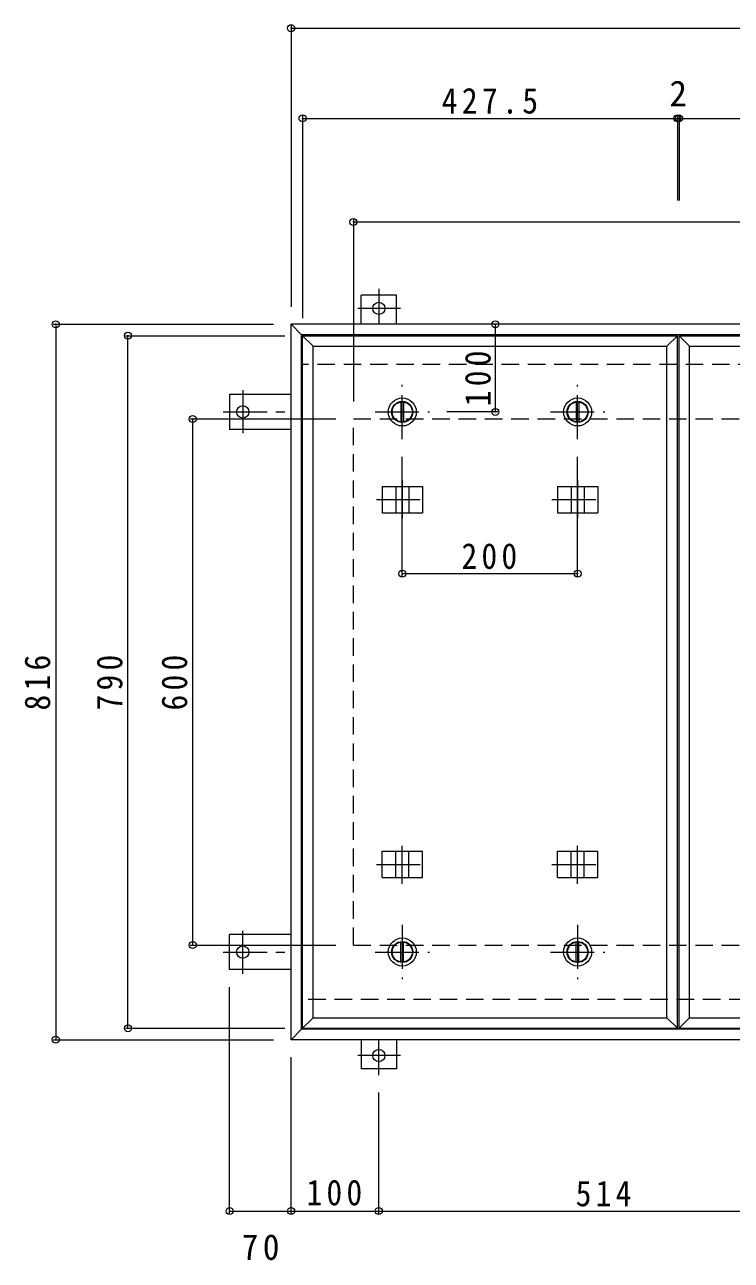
# Model space of a CAD drawing. Units: millimetres at full size, sheet at 1:10; some dimension numbers follow another scale. Extents: x -2636 to 2766, y -1962 to 1857.
# Drawn here: x -2636 to -1830, y -179 to 1231 of the extents above; entities that cross this region are included whole.
import ezdxf
from ezdxf.enums import TextEntityAlignment as Align

# ---------------------------------------------------------------- set-up
doc = ezdxf.new("R2010")
doc.units = ezdxf.units.MM
doc.header["$LTSCALE"] = 10
doc.header["$PDMODE"] = 32
doc.header["$PDSIZE"] = 8
doc.linetypes.add('CHAIN1', pattern=[8, 5, -1, 1, -1])
doc.linetypes.add('DASHED2', pattern=[3, 2, -1])
for name, color, linetype, lineweight in [('0-1_躯体', 2, 'DASHED2', 9), ('0-2_仕上', 4, 'Continuous', 9), ('0-3_建具', 4, 'Continuous', 9), ('0-C', 2, 'Continuous', 9), ('0-E', 3, 'Continuous', 9), ('0-F', 7, 'Continuous', 9)]:
    doc.layers.add(name, color=color, linetype=linetype, lineweight=lineweight)
doc.styles.add('ＭＳ ゴシック', font='')
doc.styles.get('ＭＳ ゴシック').set_extended_font_data('MS Gothic')

msp = doc.modelspace()

# ---------------------------------------------------------------- linework, layer by layer
at = {"layer": '0-1_躯体'}
for p, q in [((-602.35, 842.92), (-2320.35, 842.92)), ((-2261.35, 180.92), (-2261.35, 780.92)), ((-2261.35, 780.92), (-661.35, 780.92)), ((-2261.35, 180.92), (-661.35, 180.92)), ((-1032.85, 118.92), (-2320.35, 118.92))]:
    msp.add_line(p, q, dxfattribs=at)
at = {"layer": '0-2_仕上'}
for p, q in [((-2319.35, 85.92), (-2319.35, 875.92)), ((-2319.35, 875.92), (-1891.85, 875.92)), ((-1891.85, 85.92), (-1891.85, 875.92)), ((-1889.85, 85.92), (-1889.85, 875.92)), ((-1889.85, 875.92), (-1462.35, 875.92)), ((-1903.85, 97.92), (-1903.85, 863.92))]:
    msp.add_line(p, q, dxfattribs=at)
for points in [[(-2307.35, 97.92), (-2307.35, 863.92), (-2319.35, 875.92)], [(-2307.35, 863.92), (-1903.85, 863.92), (-1891.85, 875.92)], [(-1877.85, 97.92), (-1877.85, 863.92), (-1889.85, 875.92)], [(-1877.85, 863.92), (-1474.35, 863.92), (-1462.35, 875.92)], [(-2307.35, 97.92), (-2319.35, 85.92), (-1891.85, 85.92)], [(-2307.35, 97.92), (-1903.85, 97.92), (-1891.85, 85.92)], [(-1877.85, 97.92), (-1889.85, 85.92), (-1462.35, 85.92)], [(-1877.85, 97.92), (-1474.35, 97.92), (-1462.35, 85.92)]]:
    msp.add_lwpolyline(points, dxfattribs=at)
at = {"layer": '0-3_建具', "color": 2}
for p, q in [((-2332.35, 72.92), (-2332.35, 888.92)), ((-2332.35, 888.92), (-2320.35, 876.92)), ((-590.35, 888.92), (-2332.35, 888.92)), ((-2320.35, 84.92), (-2320.35, 876.92)), ((-602.35, 876.92), (-2320.35, 876.92)), ((-2332.35, 72.92), (-2320.35, 84.92)), ((-602.35, 84.92), (-2320.35, 84.92)), ((-590.35, 72.92), (-2332.35, 72.92))]:
    msp.add_line(p, q, dxfattribs=at)
at = {"layer": '0-3_建具', "linetype": 'CHAIN1'}
for p, q in [((-2205.6, 711.04), (-2205.6, 667.8)), ((-2005.6, 711.04), (-2005.6, 667.8)), ((-2235.01, 688.92), (-2176.19, 688.92)), ((-2035.01, 688.92), (-1976.19, 688.92)), ((-2205.6, 250.81), (-2205.6, 294.04)), ((-2005.6, 250.81), (-2005.6, 294.04)), ((-2235.01, 272.92), (-2176.19, 272.92)), ((-2035.01, 272.92), (-1976.19, 272.92))]:
    msp.add_line(p, q, dxfattribs=at)
at = {"layer": '0-3_建具'}
for p, q in [((-2228.69, 703.92), (-2182.51, 703.92)), ((-2228.69, 703.92), (-2228.69, 673.92)), ((-2213.1, 703.92), (-2213.1, 673.92)), ((-2198.1, 703.92), (-2198.1, 673.92)), ((-2182.51, 703.92), (-2182.51, 673.92)), ((-2028.69, 703.92), (-1982.51, 703.92)), ((-2028.69, 703.92), (-2028.69, 673.92)), ((-2013.1, 703.92), (-2013.1, 673.92)), ((-1998.1, 703.92), (-1998.1, 673.92)), ((-1982.51, 703.92), (-1982.51, 673.92)), ((-2228.69, 673.92), (-2182.51, 673.92)), ((-2028.69, 673.92), (-1982.51, 673.92)), ((-2228.69, 287.92), (-2182.51, 287.92)), ((-2228.69, 257.92), (-2228.69, 287.92)), ((-2213.1, 257.92), (-2213.1, 287.92)), ((-2198.1, 257.92), (-2198.1, 287.92)), ((-2182.51, 257.92), (-2182.51, 287.92)), ((-2028.69, 287.92), (-1982.51, 287.92)), ((-2028.69, 257.92), (-2028.69, 287.92)), ((-2013.1, 257.92), (-2013.1, 287.92)), ((-1998.1, 257.92), (-1998.1, 287.92)), ((-1982.51, 257.92), (-1982.51, 287.92)), ((-2228.69, 257.92), (-2182.51, 257.92)), ((-2028.69, 257.92), (-1982.51, 257.92))]:
    msp.add_line(p, q, dxfattribs=at)
at = {"layer": '0-C', "linetype": 'CHAIN1'}
for p, q in [((-2205.6, 757.92), (-2205.6, 819.92)), ((-2005.6, 757.92), (-2005.6, 819.92)), ((-2236.6, 788.92), (-2174.6, 788.92)), ((-2036.6, 788.92), (-1974.6, 788.92)), ((-2205.6, 203.92), (-2205.6, 141.92)), ((-2005.6, 203.92), (-2005.6, 141.92)), ((-2236.6, 172.92), (-2174.6, 172.92)), ((-2036.6, 172.92), (-1974.6, 172.92))]:
    msp.add_line(p, q, dxfattribs=at)
at = {"layer": '0-C'}
for p, q in [((-2207.1, 800.33), (-2207.1, 777.52)), ((-2204.1, 800.33), (-2204.1, 777.52)), ((-2007.1, 800.33), (-2007.1, 777.52)), ((-2004.1, 800.33), (-2004.1, 777.52)), ((-2207.1, 161.52), (-2207.1, 184.33)), ((-2204.1, 161.52), (-2204.1, 184.33)), ((-2007.1, 161.52), (-2007.1, 184.33)), ((-2004.1, 161.52), (-2004.1, 184.33))]:
    msp.add_line(p, q, dxfattribs=at)
for centre, radius in [((-2205.6, 788.92), 16), ((-2005.6, 788.92), 16), ((-2205.6, 788.92), 12), ((-2205.6, 788.92), 11.5), ((-2005.6, 788.92), 12), ((-2005.6, 788.92), 11.5), ((-2205.6, 172.92), 16), ((-2205.6, 172.92), 12), ((-2205.6, 172.92), 11.5), ((-2005.6, 172.92), 16), ((-2005.6, 172.92), 12), ((-2005.6, 172.92), 11.5)]:
    msp.add_circle(centre, radius, dxfattribs=at)
at = {"layer": '0-E'}
for p, q in [((-2252.35, 888.92), (-2252.35, 922.12)), ((-2212.35, 922.12), (-2252.35, 922.12)), ((-2212.35, 888.92), (-2212.35, 922.12)), ((-2332.35, 808.92), (-2402.55, 808.92)), ((-2402.55, 808.92), (-2402.55, 768.92)), ((-2332.35, 768.92), (-2402.55, 768.92)), ((-2332.35, 192.92), (-2402.55, 192.92)), ((-2402.55, 152.92), (-2402.55, 192.92)), ((-2332.35, 152.92), (-2402.55, 152.92)), ((-2252.35, 72.92), (-2252.35, 39.72)), ((-2212.35, 72.92), (-2212.35, 39.72)), ((-2212.35, 39.72), (-2252.35, 39.72))]:
    msp.add_line(p, q, dxfattribs=at)
at = {"layer": '0-E', "linetype": 'CHAIN1'}
for p, q in [((-2232.35, 929.28), (-2232.35, 889.12)), ((-2207.51, 907.12), (-2256.39, 907.12)), ((-2387.55, 813.76), (-2387.55, 764.88)), ((-2409.71, 788.92), (-2332.35, 788.92)), ((-2387.55, 148.08), (-2387.55, 196.97)), ((-2409.71, 172.92), (-2332.35, 172.92)), ((-2232.35, 32.57), (-2232.35, 72.72)), ((-2207.51, 54.72), (-2256.39, 54.72))]:
    msp.add_line(p, q, dxfattribs=at)
at = {"layer": '0-E'}
for centre in [(-2232.35, 907.12), (-2387.55, 788.92), (-2387.55, 172.92), (-2232.35, 54.72)]:
    msp.add_circle(centre, 7, dxfattribs=at)
at = {"layer": '0-F'}
for p, q in [((-2332.35, 1229.64), (-2332.35, 908.92)), ((-2332.35, 1226.64), (-590.35, 1226.64)), ((-2319.35, 1126.84), (-2319.35, 895.92)), ((-2319.35, 1123.84), (-1891.85, 1123.84)), ((-1891.85, 1126.84), (-1891.85, 1030.26)), ((-1891.85, 1123.84), (-1889.85, 1123.84)), ((-1889.85, 1126.84), (-1889.85, 1030.26)), ((-1889.85, 1123.84), (-1462.35, 1123.84)), ((-2261.35, 1008.64), (-2261.35, 800.92)), ((-2261.35, 1005.64), (-661.35, 1005.64)), ((-2603.72, 888.92), (-2352.35, 888.92)), ((-2600.72, 888.92), (-2600.72, 72.92)), ((-2099.46, 888.92), (-2099.46, 788.92)), ((-2521.4, 875.92), (-2339.35, 875.92)), ((-2518.4, 85.92), (-2518.4, 875.92)), ((-2447.47, 780.92), (-2281.35, 780.92)), ((-2444.47, 180.92), (-2444.47, 780.92)), ((-2096.46, 788.92), (-2154.6, 788.92)), ((-2205.6, 601.49), (-2205.6, 737.92)), ((-2005.6, 601.49), (-2005.6, 737.92)), ((-2205.6, 604.49), (-2005.6, 604.49)), ((-2447.47, 180.92), (-2281.35, 180.92)), ((-2402.55, -125.53), (-2402.55, 132.92)), ((-2521.4, 85.92), (-2339.35, 85.92)), ((-2603.72, 72.92), (-2352.35, 72.92)), ((-2332.35, -125.53), (-2332.35, 52.92)), ((-2232.35, -125.53), (-2232.35, 12.57)), ((-2402.55, -122.53), (-2332.35, -122.53)), ((-2332.35, -122.53), (-2232.35, -122.53)), ((-2232.35, -122.53), (-1718.35, -122.53))]:
    msp.add_line(p, q, dxfattribs=at)
for p in [(-2332.35, 1226.64), (-2319.35, 1123.84), (-1891.85, 1123.84), (-1889.85, 1123.84), (-2261.35, 1005.64), (-2600.72, 888.92), (-2099.46, 888.92), (-2518.4, 875.92), (-2099.46, 788.92), (-2444.47, 780.92), (-2205.6, 604.49), (-2005.6, 604.49), (-2444.47, 180.92), (-2518.4, 85.92), (-2600.72, 72.92), (-2402.55, -122.53), (-2332.35, -122.53), (-2232.35, -122.53)]:
    msp.add_point(p, dxfattribs=at)

# ---------------------------------------------------------------- texts
at = {"layer": '0-F', "color": 2, "style": 'ＭＳ ゴシック'}
msp.add_text('2', height=29.33, dxfattribs=at).set_placement((-1900.85, 1128.84), align=Align.BOTTOM_LEFT)
at = {"layer": '0-F', "color": 2, "char_height": 29.33, "attachment_point": 7, "style": 'ＭＳ ゴシック'}
for s, insert in [('\\T1.28;\\W0.9;427.5', (-2160.6, 1128.84)), ('\\T1.27;\\W0.9;200', (-2138.1, 609.49)), ('\\T1.27;\\W0.9;100', (-2314.85, -116.53)), ('\\T1.27;\\W0.9;514', (-2007.85, -117.53)), ('\\T1.27;\\W0.95;70', (-2388.7, -178.71))]:
    msp.add_mtext(s, dxfattribs=dict(at, insert=insert))
at = {"layer": '0-F', "color": 2, "char_height": 29.33, "attachment_point": 7, "rotation": 90, "style": 'ＭＳ ゴシック'}
for s, insert in [('\\T1.27;\\W0.9;100', (-2104.46, 795.44)), ('\\T1.27;\\W0.9;816', (-2606.72, 448.42)), ('\\T1.27;\\W0.9;790', (-2524.4, 448.42)), ('\\T1.27;\\W0.9;600', (-2450.47, 448.42))]:
    msp.add_mtext(s, dxfattribs=dict(at, insert=insert))

doc.saveas('drawing.dxf')
